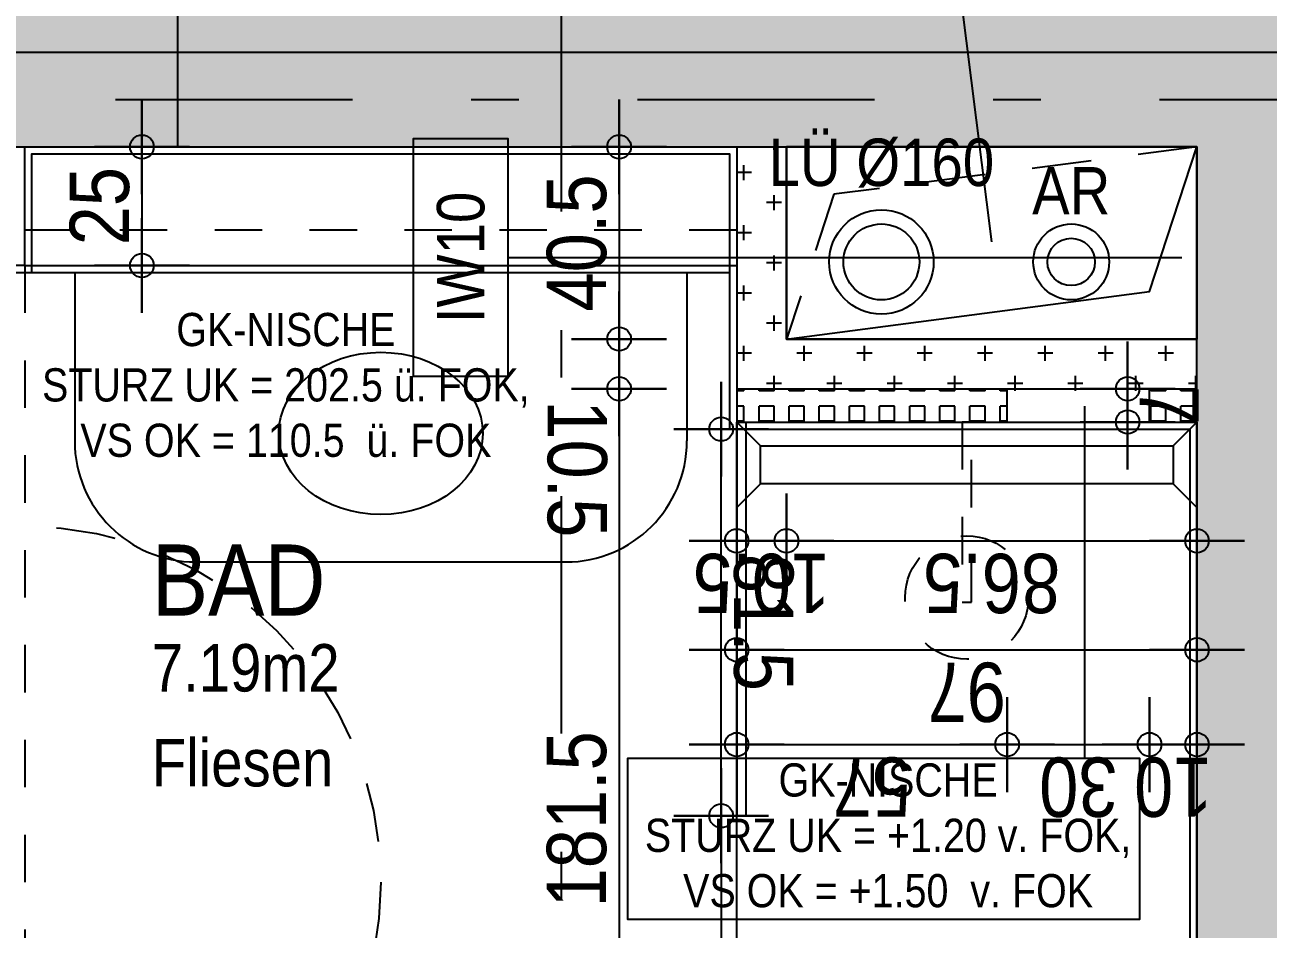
# Model space of a CAD drawing. Header units: millimetres. Extents: x 2447 to 2512, y 1346 to 1458.
# Drawn here: x 2499.826 to 2502.446, y 1400.75 to 1402.657 of the extents above; entities that cross this region are included whole.
import ezdxf
from ezdxf.enums import TextEntityAlignment as Align

# ---------------------------------------------------------------- set-up
doc = ezdxf.new("R2010")
doc.units = ezdxf.units.MM
doc.linetypes.add('HIDDEN2', pattern=[0.1875, 0.125, -0.0625])
doc.linetypes.add('STRICHPUNKT', pattern=[1, 0.5, -0.25, 0, -0.25])
doc.layers.add('00_HLP-G00-L03-M0', color=6, linetype='Continuous', plot=False)
for name, color, linetype in [('01-SYM-G00-L03-Aufbauten', 8, 'Continuous'), ('01-TXT---------M0', 1, 'Continuous'), ('01-TXT---------PP', 1, 'Continuous'), ('01-TXT-G00-L03-M0', 1, 'Continuous'), ('02-ANS-G00-L03-M0', 8, 'Continuous'), ('02-AXO-G00-L03-M0', 8, 'STRICHPUNKT'), ('02-DIM-G00-L03-ACHSEN', 8, 'Continuous'), ('02-DIM-G00-L03-M0', 8, 'Continuous'), ('02-DIM-G00-L03-ROHBAU', 8, 'Continuous'), ('02-FIL-G00-L03-LILA', 223, 'Continuous'), ('02-FIL-G00-L03-ORANGE', 40, 'Continuous'), ('02-FIL-G00-L03-STB', 8, 'Continuous'), ('02-FLI-G00-L03-M0', 141, 'Continuous'), ('02-HID-G00-L03-M0', 8, 'HIDDEN2'), ('02-TWA-G00-L03-M0', 4, 'Continuous'), ('02-ZWA-G00-L03-M0', 2, 'Continuous'), ('03-ANS-G00-L03-M0', 8, 'Continuous'), ('03-SYM-G00-L03-M0', 8, 'Continuous'), ('03-TXT-G00-L03-M0', 8, 'Continuous'), ('07-BAR-G00-L03-M0', 8, 'HIDDEN2'), ('07-SAN-G00-L03-M0', 8, 'Continuous'), ('07-SYM-G00-L03-M0', 8, 'STRICHPUNKT')]:
    doc.layers.add(name, color=color, linetype=linetype)
doc.styles.add('ARIAL', font='arial.ttf', dxfattribs={"width": 0.85})
doc.dimstyles.new('pp chromy&schneider', dxfattribs={"dimscale": 0.005, "dimtxt": 25, "dimasz": 10, "dimexe": 0, "dimexo": 0, "dimgap": 5, "dimtad": 1, "dimdec": 1, "dimlfac": 100, "dimrnd": 0.1, "dimzin": 9, "dimdsep": 46, "dimtxsty": 'ARIAL', "dimblk": 'c&s kote', "dimcen": 0, "dimse1": 1, "dimse2": 1, "dimclrd": 8, "dimclrt": 8, "dimadec": 0, "dimazin": 0, "dimtfac": 0.75, "dimtdec": 1, "dimtix": 1, "dimtmove": 2, "dimatfit": 0, "dimldrblk": 'NONE', "dimfxl": 1, "dimtolj": 1, "dimlwd": -1, "dimarcsym": 0})

# ---------------------------------------------------------------- blocks, each defined once
blk = doc.blocks.new('BodenWandaufbau')
blk.add_line((0.5972, -0.3907), (0.5972, -1.8107))
blk.add_lwpolyline([(0.5972, -0.3907), (0.8472, -0.3907), (0.8472, -0.1907), (0.3472, -0.1907), (0.3472, -0.3907)], close=True)
at = {"layer": '01-TXT---------M0', "color": 0, "style": 'ARIAL', "width": 0.85}
blk.add_attdef('NR', text='', height=0.1, rotation=0, dxfattribs=at).set_placement((0.5972, -0.2907), align=Align.MIDDLE)
blk = doc.blocks.new('c&s kote')
at = {"color": 8}
for p, q in [((0, -2), (0, 2)), ((0, 2), (0, -2)), ((-2, 0), (2, 0)), ((2, 0), (-2, 0))]:
    blk.add_line(p, q, dxfattribs=at)
blk.add_circle((0, 0), 0.5, dxfattribs=at)
blk = doc.blocks.new('*D2163')
at = {"layer": '02-DIM-G00-L03-ROHBAU', "color": 8, "transparency": 16777216}
blk.add_line((2495.0057, 1404.3395), (2502.2457, 1404.3395), dxfattribs=at)
at = {"layer": 'Defpoints', "color": 0, "transparency": 16777216}
for p in [(2502.2957, 1404.3395), (2494.9557, 1402.5995), (2502.2957, 1402.3995)]:
    blk.add_point(p, dxfattribs=at)
at = {"layer": '02-DIM-G00-L03-ROHBAU', "color": 8, "transparency": 16777216, "xscale": 0.05, "yscale": 0.05, "zscale": 0.05, "rotation": 180}
blk.add_blockref('c&s kote', (2494.9557, 1404.3395), dxfattribs=at)
at = {"layer": '02-DIM-G00-L03-ROHBAU', "color": 8, "transparency": 16777216, "xscale": 0.05, "yscale": 0.05, "zscale": 0.05}
blk.add_blockref('c&s kote', (2502.2957, 1404.3395), dxfattribs=at)
at = {"layer": '02-DIM-G00-L03-ROHBAU', "color": 8, "transparency": 16777216, "insert": (2498.6257, 1404.2506), "char_height": 0.125, "attachment_point": 5, "rotation": 180, "style": 'ARIAL'}
blk.add_mtext('\\A1;734', dxfattribs=at)
blk = doc.blocks.new('_None')
blk = doc.blocks.new('*D2164')
at = {"layer": '02-DIM-G00-L03-ROHBAU', "color": 8, "transparency": 16777216}
for p, q in [((2502.2457, 1404.3395), (2502.1957, 1404.3395)), ((2502.2957, 1404.3395), (2502.4957, 1404.3395)), ((2502.5457, 1404.3395), (2502.5957, 1404.3395))]:
    blk.add_line(p, q, dxfattribs=at)
at = {"layer": 'Defpoints', "color": 0, "transparency": 16777216}
for p in [(2502.4957, 1404.3395), (2502.2957, 1402.3995), (2502.4957, 1402.3995)]:
    blk.add_point(p, dxfattribs=at)
at = {"layer": '02-DIM-G00-L03-ROHBAU', "color": 8, "transparency": 16777216, "xscale": 0.05, "yscale": 0.05, "zscale": 0.05}
blk.add_blockref('c&s kote', (2502.2957, 1404.3395), dxfattribs=at)
at = {"layer": '02-DIM-G00-L03-ROHBAU', "color": 8, "transparency": 16777216, "xscale": 0.05, "yscale": 0.05, "zscale": 0.05, "rotation": 180}
blk.add_blockref('c&s kote', (2502.4957, 1404.3395), dxfattribs=at)
at = {"layer": '02-DIM-G00-L03-ROHBAU', "color": 8, "transparency": 16777216, "insert": (2502.3957, 1404.2507), "char_height": 0.125, "attachment_point": 5, "rotation": 180, "style": 'ARIAL'}
blk.add_mtext('\\A1;20', dxfattribs=at)
blk = doc.blocks.new('*D2165')
at = {"layer": '02-DIM-G00-L03-ROHBAU', "color": 8, "transparency": 16777216}
blk.add_line((2502.5457, 1404.3395), (2506.8057, 1404.3395), dxfattribs=at)
at = {"layer": 'Defpoints', "color": 0, "transparency": 16777216}
for p in [(2506.8557, 1404.3395), (2502.4957, 1402.3995), (2506.8557, 1402.3995)]:
    blk.add_point(p, dxfattribs=at)
at = {"layer": '02-DIM-G00-L03-ROHBAU', "color": 8, "transparency": 16777216, "xscale": 0.05, "yscale": 0.05, "zscale": 0.05, "rotation": 180}
blk.add_blockref('c&s kote', (2502.4957, 1404.3395), dxfattribs=at)
at = {"layer": '02-DIM-G00-L03-ROHBAU', "color": 8, "transparency": 16777216, "xscale": 0.05, "yscale": 0.05, "zscale": 0.05}
blk.add_blockref('c&s kote', (2506.8557, 1404.3395), dxfattribs=at)
at = {"layer": '02-DIM-G00-L03-ROHBAU', "color": 8, "transparency": 16777216, "insert": (2504.6757, 1404.2506), "char_height": 0.125, "attachment_point": 5, "rotation": 180, "style": 'ARIAL'}
blk.add_mtext('\\A1;436', dxfattribs=at)
blk = doc.blocks.new('*D2764')
at = {"layer": '02-DIM-G00-L03-ACHSEN', "color": 8, "transparency": 16777216}
blk.add_arc((2508.2057, 1402.4995), 0.3783, 7.5792, 82.4208, dxfattribs=at)
at = {"layer": 'Defpoints', "color": 0, "transparency": 16777216}
for p in [(2508.2057, 1404.9632), (2508.5332, 1402.6886), (2476.9164, 1402.4995), (2510.6057, 1402.4995), (2508.2057, 1370.0357)]:
    blk.add_point(p, dxfattribs=at)
at = {"layer": '02-DIM-G00-L03-ACHSEN', "color": 8, "transparency": 16777216, "xscale": 0.05, "yscale": 0.05, "zscale": 0.05}
for p, rotation in [((2508.2057, 1402.8777), 176.21037990322), ((2508.5839, 1402.4995), 273.7896200981125)]:
    blk.add_blockref('c&s kote', p, dxfattribs=dict(at, rotation=rotation))
at = {"layer": '02-DIM-G00-L03-ACHSEN', "color": 8, "transparency": 16777216, "insert": (2508.5359, 1402.8298), "char_height": 0.125, "attachment_point": 5, "rotation": 315, "style": 'ARIAL'}
blk.add_mtext('\\A1;90.00°', dxfattribs=at)
blk = doc.blocks.new('*D2777')
at = {"layer": '02-DIM-G00-L03-ACHSEN', "color": 8, "transparency": 16777216}
blk.add_arc((2480.0357, 1373.1061), 0.9465, 182.3395, 266.973, dxfattribs=at)
at = {"layer": 'Defpoints', "color": 0, "transparency": 16777216}
for p in [(2480.0357, 1404.9632), (2476.993, 1373.1427), (2510.6057, 1372.7393), (2479.2122, 1372.6395), (2480.0357, 1370.0357)]:
    blk.add_point(p, dxfattribs=at)
at = {"layer": '02-DIM-G00-L03-ACHSEN', "color": 8, "transparency": 16777216, "xscale": 0.05, "yscale": 0.05, "zscale": 0.05}
for p, rotation in [((2479.0892, 1373.1175), 90.8259823196396), ((2480.0357, 1372.1596), 358.4865013263508)]:
    blk.add_blockref('c&s kote', p, dxfattribs=dict(at, rotation=rotation))
at = {"layer": '02-DIM-G00-L03-ACHSEN', "color": 8, "transparency": 16777216, "insert": (2479.4256, 1372.5033), "char_height": 0.125, "attachment_point": 5, "rotation": 314.6562, "style": 'ARIAL'}
blk.add_mtext('\\A1;90.69°', dxfattribs=at)
blk = doc.blocks.new('*D2778')
at = {"layer": '02-DIM-G00-L03-ACHSEN', "color": 8, "transparency": 16777216}
blk.add_arc((2508.2057, 1372.7681), 0.9163, 273.127, 356.1855, dxfattribs=at)
at = {"layer": 'Defpoints', "color": 0, "transparency": 16777216}
for p in [(2508.2057, 1404.9632), (2476.993, 1373.1427), (2510.6057, 1372.7393), (2508.6606, 1371.9728), (2508.2057, 1370.0357)]:
    blk.add_point(p, dxfattribs=at)
at = {"layer": '02-DIM-G00-L03-ACHSEN', "color": 8, "transparency": 16777216, "xscale": 0.05, "yscale": 0.05, "zscale": 0.05}
for p, rotation in [((2509.1219, 1372.7571), 87.7490027240942), ((2508.2057, 1371.8518), 181.5634809221829)]:
    blk.add_blockref('c&s kote', p, dxfattribs=dict(at, rotation=rotation))
at = {"layer": '02-DIM-G00-L03-ACHSEN', "color": 8, "transparency": 16777216, "insert": (2508.9121, 1372.0531), "char_height": 0.125, "attachment_point": 5, "rotation": 224.6562, "style": 'ARIAL'}
blk.add_mtext('\\A1;89.31°', dxfattribs=at)
blk = doc.blocks.new('01-SQM')
at = {"layer": '01-TXT---------M0', "color": 1, "style": 'ARIAL', "width": 0.85}
blk.add_attdef('ROOM', (0, 0), '', height=0.15, dxfattribs=at)
blk.add_attdef('AREA', text='', height=0.1, dxfattribs=at).set_placement((0, -0.06), align=Align.TOP_LEFT)
at = {"layer": '01-TXT---------PP', "color": 1, "style": 'ARIAL', "width": 0.85}
blk.add_attdef('NR', text='', height=0.15, dxfattribs=at).set_placement((-0.1173, 0), align=Align.RIGHT)
blk.add_attdef('FLOOR', text='', height=0.1, dxfattribs=at).set_placement((0, -0.26), align=Align.TOP_LEFT)
blk = doc.blocks.new('03-rar')
blk.add_circle((0, 0), 0.05)
at = {"layer": '01-TXT---------M0', "color": 8, "style": 'ARIAL', "width": 0.85}
blk.add_attdef('RR', text='', height=0.1, dxfattribs=at).set_placement((0, 0.1), align=Align.CENTER)
blk = doc.blocks.new('*D1439')
at = {"layer": '02-DIM-G00-L03-ROHBAU', "color": 8, "transparency": 16777216}
blk.add_line((2501.0779, 1402.3495), (2501.0779, 1402.0445), dxfattribs=at)
at = {"layer": 'Defpoints', "color": 0, "transparency": 16777216}
for p in [(2501.3257, 1402.3995), (2501.0779, 1401.9945), (2501.4307, 1401.9945)]:
    blk.add_point(p, dxfattribs=at)
at = {"layer": '02-DIM-G00-L03-ROHBAU', "color": 8, "transparency": 16777216, "xscale": 0.05, "yscale": 0.05, "zscale": 0.05}
for p, rotation in [((2501.0779, 1402.3995), 90), ((2501.0779, 1401.9945), 270)]:
    blk.add_blockref('c&s kote', p, dxfattribs=dict(at, rotation=rotation))
at = {"layer": '02-DIM-G00-L03-ROHBAU', "color": 8, "transparency": 16777216, "insert": (2500.989, 1402.197), "char_height": 0.125, "attachment_point": 5, "rotation": 90, "style": 'ARIAL'}
blk.add_mtext('\\A1;40.5', dxfattribs=at)
blk = doc.blocks.new('*D1440')
at = {"layer": '02-DIM-G00-L03-M0', "color": 8, "transparency": 16777216}
blk.add_line((2500.0724, 1402.3495), (2500.0724, 1402.1995), dxfattribs=at)
at = {"layer": 'Defpoints', "color": 0, "transparency": 16777216}
for p in [(2499.8257, 1402.3995), (2499.8257, 1402.1495), (2500.0724, 1402.1495)]:
    blk.add_point(p, dxfattribs=at)
at = {"layer": '02-DIM-G00-L03-M0', "color": 8, "transparency": 16777216, "xscale": 0.05, "yscale": 0.05, "zscale": 0.05}
for p, rotation in [((2500.0724, 1402.3995), 90), ((2500.0724, 1402.1495), 270)]:
    blk.add_blockref('c&s kote', p, dxfattribs=dict(at, rotation=rotation))
at = {"layer": '02-DIM-G00-L03-M0', "color": 8, "transparency": 16777216, "insert": (2499.9836, 1402.2745), "char_height": 0.125, "attachment_point": 5, "rotation": 90, "style": 'ARIAL'}
blk.add_mtext('\\A1;25', dxfattribs=at)
blk = doc.blocks.new('*D1443')
at = {"layer": '02-DIM-G00-L03-M0', "color": 8, "transparency": 16777216}
blk.add_line((2501.0779, 1401.8395), (2501.0779, 1400.1245), dxfattribs=at)
at = {"layer": 'Defpoints', "color": 0, "transparency": 16777216}
for p in [(2502.2957, 1401.8895), (2501.0779, 1400.0745), (2502.2957, 1400.0745)]:
    blk.add_point(p, dxfattribs=at)
at = {"layer": '02-DIM-G00-L03-M0', "color": 8, "transparency": 16777216, "xscale": 0.05, "yscale": 0.05, "zscale": 0.05}
for p, rotation in [((2501.0779, 1401.8895), 90), ((2501.0779, 1400.0745), 270)]:
    blk.add_blockref('c&s kote', p, dxfattribs=dict(at, rotation=rotation))
at = {"layer": '02-DIM-G00-L03-M0', "color": 8, "transparency": 16777216, "insert": (2500.989, 1400.982), "char_height": 0.125, "attachment_point": 5, "rotation": 90, "style": 'ARIAL'}
blk.add_mtext('\\A1;181.5', dxfattribs=at)
blk = doc.blocks.new('*D1471')
at = {"layer": '02-DIM-G00-L03-ROHBAU', "color": 8, "transparency": 16777216}
blk.add_line((2501.4807, 1401.5689), (2502.2457, 1401.5689), dxfattribs=at)
at = {"layer": 'Defpoints', "color": 0, "transparency": 16777216}
for p in [(2501.4307, 1401.9945), (2502.2957, 1401.9945), (2502.2957, 1401.5689)]:
    blk.add_point(p, dxfattribs=at)
at = {"layer": '02-DIM-G00-L03-ROHBAU', "color": 8, "transparency": 16777216, "xscale": 0.05, "yscale": 0.05, "zscale": 0.05, "rotation": 180}
blk.add_blockref('c&s kote', (2501.4307, 1401.5689), dxfattribs=at)
at = {"layer": '02-DIM-G00-L03-ROHBAU', "color": 8, "transparency": 16777216, "xscale": 0.05, "yscale": 0.05, "zscale": 0.05}
blk.add_blockref('c&s kote', (2502.2957, 1401.5689), dxfattribs=at)
at = {"layer": '02-DIM-G00-L03-ROHBAU', "color": 8, "transparency": 16777216, "insert": (2501.8632, 1401.4801), "char_height": 0.125, "attachment_point": 5, "rotation": 180, "style": 'ARIAL'}
blk.add_mtext('\\A1;86.5', dxfattribs=at)
blk = doc.blocks.new('*D1474')
at = {"layer": '02-DIM-G00-L03-M0', "color": 8, "transparency": 16777216}
blk.add_line((2498.7257, 1400.4347), (2502.2457, 1400.4347), dxfattribs=at)
at = {"layer": 'Defpoints', "color": 0, "transparency": 16777216}
for p in [(2498.6757, 1402.1495), (2502.2957, 1400.4347), (2502.2957, 1400.0745)]:
    blk.add_point(p, dxfattribs=at)
at = {"layer": '02-DIM-G00-L03-M0', "color": 8, "transparency": 16777216, "xscale": 0.05, "yscale": 0.05, "zscale": 0.05, "rotation": 180}
blk.add_blockref('c&s kote', (2498.6757, 1400.4347), dxfattribs=at)
at = {"layer": '02-DIM-G00-L03-M0', "color": 8, "transparency": 16777216, "xscale": 0.05, "yscale": 0.05, "zscale": 0.05}
blk.add_blockref('c&s kote', (2502.2957, 1400.4347), dxfattribs=at)
at = {"layer": '02-DIM-G00-L03-M0', "color": 8, "transparency": 16777216, "insert": (2500.4857, 1400.3459), "char_height": 0.125, "attachment_point": 5, "rotation": 180, "style": 'ARIAL'}
blk.add_mtext('\\A1;362', dxfattribs=at)
blk = doc.blocks.new('*D1476')
at = {"layer": '02-DIM-G00-L03-M0', "color": 8, "transparency": 16777216}
blk.add_line((2502.5457, 1400.4347), (2504.4057, 1400.4347), dxfattribs=at)
at = {"layer": 'Defpoints', "color": 0, "transparency": 16777216}
for p in [(2504.4557, 1402.3995), (2504.4557, 1400.4347), (2502.4957, 1400.0245)]:
    blk.add_point(p, dxfattribs=at)
at = {"layer": '02-DIM-G00-L03-M0', "color": 8, "transparency": 16777216, "xscale": 0.05, "yscale": 0.05, "zscale": 0.05, "rotation": 180}
blk.add_blockref('c&s kote', (2502.4957, 1400.4347), dxfattribs=at)
at = {"layer": '02-DIM-G00-L03-M0', "color": 8, "transparency": 16777216, "xscale": 0.05, "yscale": 0.05, "zscale": 0.05}
blk.add_blockref('c&s kote', (2504.4557, 1400.4347), dxfattribs=at)
at = {"layer": '02-DIM-G00-L03-M0', "color": 8, "transparency": 16777216, "insert": (2503.4757, 1400.3459), "char_height": 0.125, "attachment_point": 5, "rotation": 180, "style": 'ARIAL'}
blk.add_mtext('\\A1;196', dxfattribs=at)
blk = doc.blocks.new('*D1480')
at = {"layer": '02-DIM-G00-L03-M0', "color": 8, "transparency": 16777216}
blk.add_line((2498.7257, 1400.6315), (2499.7757, 1400.6315), dxfattribs=at)
at = {"layer": 'Defpoints', "color": 0, "transparency": 16777216}
for p in [(2498.6757, 1402.1495), (2499.8257, 1402.1495), (2499.8257, 1400.6315)]:
    blk.add_point(p, dxfattribs=at)
at = {"layer": '02-DIM-G00-L03-M0', "color": 8, "transparency": 16777216, "xscale": 0.05, "yscale": 0.05, "zscale": 0.05, "rotation": 180}
blk.add_blockref('c&s kote', (2498.6757, 1400.6315), dxfattribs=at)
at = {"layer": '02-DIM-G00-L03-M0', "color": 8, "transparency": 16777216, "xscale": 0.05, "yscale": 0.05, "zscale": 0.05}
blk.add_blockref('c&s kote', (2499.8257, 1400.6315), dxfattribs=at)
at = {"layer": '02-DIM-G00-L03-M0', "color": 8, "transparency": 16777216, "insert": (2499.2507, 1400.5426), "char_height": 0.125, "attachment_point": 5, "rotation": 180, "style": 'ARIAL'}
blk.add_mtext('\\A1;115', dxfattribs=at)
blk = doc.blocks.new('*D1481')
at = {"layer": '02-DIM-G00-L03-M0', "color": 8, "transparency": 16777216}
blk.add_line((2499.8757, 1400.6315), (2501.2757, 1400.6315), dxfattribs=at)
at = {"layer": 'Defpoints', "color": 0, "transparency": 16777216}
for p in [(2499.8257, 1402.1495), (2501.3257, 1401.8895), (2501.3257, 1400.6315)]:
    blk.add_point(p, dxfattribs=at)
at = {"layer": '02-DIM-G00-L03-M0', "color": 8, "transparency": 16777216, "xscale": 0.05, "yscale": 0.05, "zscale": 0.05, "rotation": 180}
blk.add_blockref('c&s kote', (2499.8257, 1400.6315), dxfattribs=at)
at = {"layer": '02-DIM-G00-L03-M0', "color": 8, "transparency": 16777216, "xscale": 0.05, "yscale": 0.05, "zscale": 0.05}
blk.add_blockref('c&s kote', (2501.3257, 1400.6315), dxfattribs=at)
at = {"layer": '02-DIM-G00-L03-M0', "color": 8, "transparency": 16777216, "insert": (2500.5757, 1400.5426), "char_height": 0.125, "attachment_point": 5, "rotation": 180, "style": 'ARIAL'}
blk.add_mtext('\\A1;150', dxfattribs=at)
blk = doc.blocks.new('*D1482')
at = {"layer": '02-DIM-G00-L03-M0', "color": 8, "transparency": 16777216}
blk.add_line((2501.3757, 1400.6315), (2502.2457, 1400.6315), dxfattribs=at)
at = {"layer": 'Defpoints', "color": 0, "transparency": 16777216}
for p in [(2501.3257, 1401.8895), (2502.2957, 1401.8895), (2502.2957, 1400.6315)]:
    blk.add_point(p, dxfattribs=at)
at = {"layer": '02-DIM-G00-L03-M0', "color": 8, "transparency": 16777216, "xscale": 0.05, "yscale": 0.05, "zscale": 0.05, "rotation": 180}
blk.add_blockref('c&s kote', (2501.3257, 1400.6315), dxfattribs=at)
at = {"layer": '02-DIM-G00-L03-M0', "color": 8, "transparency": 16777216, "xscale": 0.05, "yscale": 0.05, "zscale": 0.05}
blk.add_blockref('c&s kote', (2502.2957, 1400.6315), dxfattribs=at)
at = {"layer": '02-DIM-G00-L03-M0', "color": 8, "transparency": 16777216, "insert": (2501.8107, 1400.5426), "char_height": 0.125, "attachment_point": 5, "rotation": 180, "style": 'ARIAL'}
blk.add_mtext('\\A1;97', dxfattribs=at)
blk = doc.blocks.new('*D1483')
at = {"layer": '02-DIM-G00-L03-M0', "color": 8, "transparency": 16777216}
for p, q in [((2501.2757, 1401.5689), (2501.2257, 1401.5689)), ((2501.3257, 1401.5689), (2501.4307, 1401.5689)), ((2501.4807, 1401.5689), (2501.5307, 1401.5689))]:
    blk.add_line(p, q, dxfattribs=at)
at = {"layer": 'Defpoints', "color": 0, "transparency": 16777216}
for p in [(2501.4307, 1401.9945), (2501.3257, 1401.8895), (2501.4307, 1401.5689)]:
    blk.add_point(p, dxfattribs=at)
at = {"layer": '02-DIM-G00-L03-M0', "color": 8, "transparency": 16777216, "xscale": 0.05, "yscale": 0.05, "zscale": 0.05}
blk.add_blockref('c&s kote', (2501.3257, 1401.5689), dxfattribs=at)
at = {"layer": '02-DIM-G00-L03-M0', "color": 8, "transparency": 16777216, "xscale": 0.05, "yscale": 0.05, "zscale": 0.05, "rotation": 180}
blk.add_blockref('c&s kote', (2501.4307, 1401.5689), dxfattribs=at)
at = {"layer": '02-DIM-G00-L03-M0', "color": 8, "transparency": 16777216, "insert": (2501.3782, 1401.4801), "char_height": 0.125, "attachment_point": 5, "rotation": 180, "style": 'ARIAL'}
blk.add_mtext('\\A1;10.5', dxfattribs=at)
blk = doc.blocks.new('*D1513')
at = {"layer": '02-DIM-G00-L03-M0', "color": 8, "transparency": 16777216}
for p, q in [((2501.0779, 1402.0445), (2501.0779, 1402.0945)), ((2501.0779, 1401.9945), (2501.0779, 1401.8895)), ((2501.0779, 1401.8395), (2501.0779, 1401.7895))]:
    blk.add_line(p, q, dxfattribs=at)
at = {"layer": 'Defpoints', "color": 0, "transparency": 16777216}
for p in [(2500.444, 1401.9945), (2500.444, 1401.8895), (2501.0779, 1401.8895)]:
    blk.add_point(p, dxfattribs=at)
at = {"layer": '02-DIM-G00-L03-M0', "color": 8, "transparency": 16777216, "xscale": 0.05, "yscale": 0.05, "zscale": 0.05}
for p, rotation in [((2501.0779, 1401.9945), 270), ((2501.0779, 1401.8895), 90)]:
    blk.add_blockref('c&s kote', p, dxfattribs=dict(at, rotation=rotation))
at = {"layer": '02-DIM-G00-L03-M0', "color": 8, "transparency": 16777216, "insert": (2500.989, 1401.7207), "char_height": 0.125, "attachment_point": 5, "rotation": 270, "style": 'ARIAL'}
blk.add_mtext('\\A1;10.5', dxfattribs=at)
blk = doc.blocks.new('*D1518')
at = {"layer": '02-DIM-G00-L03-M0', "color": 8, "transparency": 16777216}
blk.add_line((2501.293, 1400.9395), (2501.293, 1400.1395), dxfattribs=at)
at = {"layer": 'Defpoints', "color": 0, "transparency": 16777216}
for p in [(2501.3257, 1400.9895), (2501.293, 1400.0895), (2501.3257, 1400.0895)]:
    blk.add_point(p, dxfattribs=at)
at = {"layer": '02-DIM-G00-L03-M0', "color": 8, "transparency": 16777216, "xscale": 0.05, "yscale": 0.05, "zscale": 0.05}
for p, rotation in [((2501.293, 1400.9895), 90), ((2501.293, 1400.0895), 270)]:
    blk.add_blockref('c&s kote', p, dxfattribs=dict(at, rotation=rotation))
at = {"layer": '02-DIM-G00-L03-M0', "color": 8, "transparency": 16777216, "insert": (2501.3819, 1400.5395), "char_height": 0.125, "attachment_point": 5, "rotation": 270, "style": 'ARIAL'}
blk.add_mtext('\\A1;90', dxfattribs=at)
blk = doc.blocks.new('*D1519')
at = {"layer": '02-DIM-G00-L03-M0', "color": 8, "transparency": 16777216}
blk.add_line((2501.293, 1401.0395), (2501.293, 1401.7545), dxfattribs=at)
at = {"layer": 'Defpoints', "color": 0, "transparency": 16777216}
for p in [(2501.293, 1401.8045), (2501.3107, 1401.8045), (2501.3257, 1400.9895)]:
    blk.add_point(p, dxfattribs=at)
at = {"layer": '02-DIM-G00-L03-M0', "color": 8, "transparency": 16777216, "xscale": 0.05, "yscale": 0.05, "zscale": 0.05}
for p, rotation in [((2501.293, 1401.8045), 90), ((2501.293, 1400.9895), 270)]:
    blk.add_blockref('c&s kote', p, dxfattribs=dict(at, rotation=rotation))
at = {"layer": '02-DIM-G00-L03-M0', "color": 8, "transparency": 16777216, "insert": (2501.3819, 1401.397), "char_height": 0.125, "attachment_point": 5, "rotation": 270, "style": 'ARIAL'}
blk.add_mtext('\\A1;81.5', dxfattribs=at)
blk = doc.blocks.new('*D1520')
at = {"layer": '02-DIM-G00-L03-M0', "color": 8, "transparency": 16777216}
blk.add_line((2501.3757, 1401.3395), (2502.2457, 1401.3395), dxfattribs=at)
at = {"layer": 'Defpoints', "color": 0, "transparency": 16777216}
for p in [(2501.3257, 1401.8195), (2502.2957, 1401.8195), (2502.2957, 1401.3395)]:
    blk.add_point(p, dxfattribs=at)
at = {"layer": '02-DIM-G00-L03-M0', "color": 8, "transparency": 16777216, "xscale": 0.05, "yscale": 0.05, "zscale": 0.05, "rotation": 180}
blk.add_blockref('c&s kote', (2501.3257, 1401.3395), dxfattribs=at)
at = {"layer": '02-DIM-G00-L03-M0', "color": 8, "transparency": 16777216, "xscale": 0.05, "yscale": 0.05, "zscale": 0.05}
blk.add_blockref('c&s kote', (2502.2957, 1401.3395), dxfattribs=at)
at = {"layer": '02-DIM-G00-L03-M0', "color": 8, "transparency": 16777216, "insert": (2501.8107, 1401.2507), "char_height": 0.125, "attachment_point": 5, "rotation": 180, "style": 'ARIAL'}
blk.add_mtext('\\A1;97', dxfattribs=at)
blk = doc.blocks.new('*D1536')
at = {"layer": '02-DIM-G00-L03-M0', "color": 8, "transparency": 16777216}
blk.add_line((2501.3757, 1401.1395), (2501.8457, 1401.1395), dxfattribs=at)
at = {"layer": 'Defpoints', "color": 0, "transparency": 16777216}
for p in [(2501.3257, 1401.8195), (2501.8957, 1401.8195), (2501.8957, 1401.1395)]:
    blk.add_point(p, dxfattribs=at)
at = {"layer": '02-DIM-G00-L03-M0', "color": 8, "transparency": 16777216, "xscale": 0.05, "yscale": 0.05, "zscale": 0.05, "rotation": 180}
blk.add_blockref('c&s kote', (2501.3257, 1401.1395), dxfattribs=at)
at = {"layer": '02-DIM-G00-L03-M0', "color": 8, "transparency": 16777216, "xscale": 0.05, "yscale": 0.05, "zscale": 0.05}
blk.add_blockref('c&s kote', (2501.8957, 1401.1395), dxfattribs=at)
at = {"layer": '02-DIM-G00-L03-M0', "color": 8, "transparency": 16777216, "insert": (2501.6107, 1401.0509), "char_height": 0.125, "attachment_point": 5, "rotation": 180, "style": 'ARIAL'}
blk.add_mtext('\\A1;57', dxfattribs=at)
blk = doc.blocks.new('*D1537')
at = {"layer": '02-DIM-G00-L03-M0', "color": 8, "transparency": 16777216}
blk.add_line((2501.9457, 1401.1395), (2502.1457, 1401.1395), dxfattribs=at)
at = {"layer": 'Defpoints', "color": 0, "transparency": 16777216}
for p in [(2501.8957, 1401.8195), (2502.1957, 1401.8195), (2502.1957, 1401.1395)]:
    blk.add_point(p, dxfattribs=at)
at = {"layer": '02-DIM-G00-L03-M0', "color": 8, "transparency": 16777216, "xscale": 0.05, "yscale": 0.05, "zscale": 0.05, "rotation": 180}
blk.add_blockref('c&s kote', (2501.8957, 1401.1395), dxfattribs=at)
at = {"layer": '02-DIM-G00-L03-M0', "color": 8, "transparency": 16777216, "xscale": 0.05, "yscale": 0.05, "zscale": 0.05}
blk.add_blockref('c&s kote', (2502.1957, 1401.1395), dxfattribs=at)
at = {"layer": '02-DIM-G00-L03-M0', "color": 8, "transparency": 16777216, "insert": (2502.0457, 1401.0506), "char_height": 0.125, "attachment_point": 5, "rotation": 180, "style": 'ARIAL'}
blk.add_mtext('\\A1;30', dxfattribs=at)
blk = doc.blocks.new('*D1538')
at = {"layer": '02-DIM-G00-L03-M0', "color": 8, "transparency": 16777216}
for p, q in [((2502.1457, 1401.1395), (2502.0957, 1401.1395)), ((2502.1957, 1401.1395), (2502.2957, 1401.1395)), ((2502.3457, 1401.1395), (2502.3957, 1401.1395))]:
    blk.add_line(p, q, dxfattribs=at)
at = {"layer": 'Defpoints', "color": 0, "transparency": 16777216}
for p in [(2502.1957, 1401.8195), (2502.2957, 1401.8195), (2502.2957, 1401.1395)]:
    blk.add_point(p, dxfattribs=at)
at = {"layer": '02-DIM-G00-L03-M0', "color": 8, "transparency": 16777216, "xscale": 0.05, "yscale": 0.05, "zscale": 0.05}
blk.add_blockref('c&s kote', (2502.1957, 1401.1395), dxfattribs=at)
at = {"layer": '02-DIM-G00-L03-M0', "color": 8, "transparency": 16777216, "xscale": 0.05, "yscale": 0.05, "zscale": 0.05, "rotation": 180}
blk.add_blockref('c&s kote', (2502.2957, 1401.1395), dxfattribs=at)
at = {"layer": '02-DIM-G00-L03-M0', "color": 8, "transparency": 16777216, "insert": (2502.2457, 1401.0507), "char_height": 0.125, "attachment_point": 5, "rotation": 180, "style": 'ARIAL'}
blk.add_mtext('\\A1;10', dxfattribs=at)
blk = doc.blocks.new('*D1539')
at = {"layer": '02-DIM-G00-L03-ROHBAU', "color": 8, "transparency": 16777216}
for p, q in [((2502.1496, 1401.9395), (2502.1496, 1401.9895)), ((2502.1496, 1401.8895), (2502.1496, 1401.8195)), ((2502.1496, 1401.7695), (2502.1496, 1401.7195))]:
    blk.add_line(p, q, dxfattribs=at)
at = {"layer": 'Defpoints', "color": 0, "transparency": 16777216}
for p in [(2502.1957, 1401.8895), (2502.1496, 1401.8195), (2502.1957, 1401.8195)]:
    blk.add_point(p, dxfattribs=at)
at = {"layer": '02-DIM-G00-L03-ROHBAU', "color": 8, "transparency": 16777216, "xscale": 0.05, "yscale": 0.05, "zscale": 0.05}
for p, rotation in [((2502.1496, 1401.8895), 270), ((2502.1496, 1401.8195), 90)]:
    blk.add_blockref('c&s kote', p, dxfattribs=dict(at, rotation=rotation))
at = {"layer": '02-DIM-G00-L03-ROHBAU', "color": 8, "transparency": 16777216, "insert": (2502.2371, 1401.8545), "char_height": 0.125, "attachment_point": 5, "rotation": 270, "style": 'ARIAL'}
blk.add_mtext('\\A1;7', dxfattribs=at)
blk = doc.blocks.new('07-WT_Sonderwunsch_18-19')
for points in [[(-0.645, -0.015), (0.645, -0.015)], [(-0.645, -0.015), (-0.645, -0.37)], [(0.645, -0.015), (0.645, -0.37)], [(-0.39, -0.625), (0.39, -0.625)]]:
    blk.add_lwpolyline(points)
for centre, start, end in [((-0.39, -0.37), 180, 270), ((0.39, -0.37), 270, 0)]:
    blk.add_arc(centre, 0.255, start, end)
blk.add_ellipse((0, -0.354), major_axis=(-0.215, 0), ratio=0.795349)

msp = doc.modelspace()

# ---------------------------------------------------------------- hatches: boundary and pattern name
at = {"layer": '02-FIL-G00-L03-LILA'}
h = msp.add_hatch(dxfattribs=at)
h.set_pattern_fill('HONEY', color=256, scale=0.01, angle=107.0465, style=0)
h.set_pattern_definition([(90, (2537.09304, 1387.63948), (-0.0274963, 0.047625), [0.03175, -0.0635]), (210, (2537.09304, 1387.63948), (-0.02749631, -0.047624994), [0.03175, -0.0635]), (150, (2537.09304, 1387.63948), (-0.05499261, 6e-09), [-0.0635, 0.03175])])
h.paths.add_polyline_path([(2494.7557, 1402.7695), (2494.9557, 1402.5995), (2507.0557, 1402.5995), (2507.0557, 1401.5295), (2507.0557, 1401.5295), (2507.0557, 1401.4595), (2507.2557, 1401.4595), (2507.2557, 1402.7695), (2507.0557, 1402.7695)])
at = {"layer": '02-FIL-G00-L03-ORANGE'}
h = msp.add_hatch(dxfattribs=at)
h.set_pattern_fill('CROSS', color=256, scale=0.01, angle=197.0465, style=0)
h.set_pattern_definition([(90, (2422.09304, 1342.63948), (-0.0635, 0.0635), [0.03175, -0.09525]), (180, (2422.108915, 1342.655356), (-0.0635, -0.0635), [0.03175, -0.09525])])
h.paths.add_polyline_path([(2502.2957, 1401.8845), (2502.2957, 1401.9895), (2501.4307, 1401.9895), (2501.4307, 1402.3995), (2501.3257, 1402.3995), (2501.3257, 1401.8845)])
h = msp.add_hatch(dxfattribs=at)
h.set_pattern_fill('SQUARE', color=256, scale=0.01, angle=197.0465, style=0)
h.set_pattern_definition([(90, (2422.09304, 1342.63948), (-0.03175, 0), [0.03175, -0.03175]), (180, (2422.09304, 1342.63948), (0, -0.03175), [0.03175, -0.03175])])
h.paths.add_polyline_path([(2501.8957, 1401.8895), (2501.3257, 1401.8895), (2501.3257, 1401.8195), (2501.8957, 1401.8195)])
h.paths.add_polyline_path([(2502.2957, 1401.8895), (2502.1957, 1401.8895), (2502.1957, 1401.8195), (2502.2957, 1401.8195)])
at = {"layer": '02-FIL-G00-L03-STB'}
h = msp.add_hatch(dxfattribs=at)
h.set_pattern_fill('ANSI33', color=256, scale=0.02, angle=107.0465, style=0)
h.set_pattern_definition([(44.70755, (2425.26, 1364.90502), (-0.08934302, 0.09025976), []), (44.70755, (2425.3498, 1364.90456), (-0.08934302, 0.09025976), [0.0635, -0.03175])])
h.paths.add_polyline_path([(2507.0557, 1401.5295), (2507.0557, 1402.5995), (2494.9557, 1402.5995), (2494.9557, 1401.5495), (2495.0357, 1401.5495), (2495.1557, 1401.5495), (2495.1557, 1402.3995), (2502.2957, 1402.3995), (2502.2957, 1400.0245), (2502.4957, 1400.0245), (2502.4957, 1402.3995), (2506.8557, 1402.3995), (2506.8557, 1401.5295)])

# ---------------------------------------------------------------- linework, layer by layer
at = {"layer": '00_HLP-G00-L03-M0'}
for centre, radius in [((2501.6307, 1402.157), 0.11), ((2502.0307, 1402.157), 0.08)]:
    msp.add_circle(centre, radius, dxfattribs=at)
at = {"layer": '02-ANS-G00-L03-M0'}
msp.add_lwpolyline([(2499.8257, 1402.1495), (2501.3257, 1402.1495)], dxfattribs=at)
at = {"layer": '02-AXO-G00-L03-M0'}
for points in [[(2500.9557, 1404.9632), (2500.9557, 1370.0357)], [(2476.9164, 1402.4995), (2510.6057, 1402.4995)]]:
    msp.add_lwpolyline(points, dxfattribs=at)
at = {"layer": '02-FLI-G00-L03-M0'}
for points in [[(2499.8407, 1402.1345), (2499.8407, 1402.3845), (2501.3107, 1402.3845), (2501.3107, 1402.1345)], [(2499.9357, 1400.0895), (2498.6907, 1400.0895), (2498.6907, 1402.1345), (2501.3107, 1402.1345), (2501.3107, 1401.8045), (2502.2807, 1401.8045), (2502.2807, 1400.0895), (2500.8657, 1400.0895)]]:
    msp.add_lwpolyline(points, dxfattribs=at)
at = {"layer": '02-HID-G00-L03-M0', "ltscale": 0.5}
for points in [[(2499.8257, 1402.2245), (2501.3257, 1402.2245)], [(2499.8257, 1402.1495), (2499.8257, 1400.0745)]]:
    msp.add_lwpolyline(points, dxfattribs=at)
at = {"layer": '02-TWA-G00-L03-M0'}
for points in [[(2494.9557, 1402.5995), (2507.0557, 1402.5995)], [(2495.1557, 1402.3995), (2502.2957, 1402.3995)], [(2502.4957, 1400.0245), (2502.2957, 1400.0245), (2502.2957, 1402.3995)]]:
    msp.add_lwpolyline(points, dxfattribs=at)
at = {"layer": '02-ZWA-G00-L03-M0'}
for p, q in [((2501.3257, 1402.3995), (2501.3257, 1401.8895)), ((2501.4307, 1401.9945), (2501.4307, 1402.3995)), ((2499.8257, 1402.1495), (2498.5757, 1402.1495)), ((2502.2957, 1401.9945), (2501.4307, 1401.9945)), ((2501.3257, 1401.8895), (2502.2957, 1401.8895))]:
    msp.add_line(p, q, dxfattribs=at)
for points in [[(2499.8257, 1402.1495), (2499.8257, 1402.3995)], [(2501.3257, 1401.8895), (2501.3257, 1401.8195), (2501.8957, 1401.8195)], [(2501.8957, 1401.8195), (2501.8957, 1401.8895)], [(2502.1957, 1401.8195), (2502.1957, 1401.8895)], [(2502.2957, 1401.8195), (2502.2957, 1401.8195)]]:
    msp.add_lwpolyline(points, dxfattribs=at)
at = {"layer": '03-ANS-G00-L03-M0'}
msp.add_lwpolyline([(2501.4307, 1402.3995), (2501.4307, 1401.9945), (2502.2957, 1401.9945), (2502.2957, 1402.3995)], close=True, dxfattribs=at)
at = {"layer": '03-TXT-G00-L03-M0'}
for points in [[(2501.8632, 1402.1995), (2501.7458, 1403.1308), (2501.7458, 1403.6308), (2500.7458, 1403.6308), (2500.7458, 1403.1308), (2501.7458, 1403.1308)], [(2502.2957, 1402.3995), (2502.2957, 1401.9945), (2501.4307, 1401.9945), (2502.1957, 1402.0945), (2502.2957, 1402.3995)]]:
    msp.add_lwpolyline(points, dxfattribs=at)
at = {"layer": '03-TXT-G00-L03-M0', "linetype": 'HIDDEN2'}
msp.add_lwpolyline([(2501.4307, 1401.9945), (2501.4307, 1402.3995), (2502.2957, 1402.3995), (2501.5307, 1402.2995), (2501.4307, 1401.9945)], dxfattribs=at)
at = {"layer": '07-BAR-G00-L03-M0'}
msp.add_circle((2499.8257, 1400.8495), 0.75, dxfattribs=at)
at = {"layer": '07-SAN-G00-L03-M0'}
for points in [[(2501.3757, 1401.7695), (2501.3257, 1401.8195)], [(2501.3257, 1401.8195), (2501.3257, 1400.9895), (2501.3457, 1400.9895), (2501.3457, 1401.8195)], [(2502.2957, 1401.8195), (2502.2957, 1401.8195), (2502.2957, 1400.0745), (2501.3257, 1400.0745), (2501.3257, 1401.8195), (2502.2957, 1401.8195)], [(2502.2957, 1401.8195), (2502.2457, 1401.7695)], [(2501.3757, 1401.6895), (2501.3257, 1401.6395)], [(2502.2957, 1401.6395), (2502.2457, 1401.6895)]]:
    msp.add_lwpolyline(points, dxfattribs=at)
at = {"layer": '07-SAN-G00-L03-M0', "linetype": 'HIDDEN2', "ltscale": 0.5}
msp.add_lwpolyline([(2501.8007, 1401.8195), (2501.8007, 1401.4395), (2501.8207, 1401.4395), (2501.8207, 1401.8195)], close=True, dxfattribs=at)
at = {"layer": '07-SAN-G00-L03-M0'}
msp.add_lwpolyline([(2502.2457, 1401.7695), (2502.2457, 1401.6895), (2501.3757, 1401.6895), (2501.3757, 1401.7695), (2502.2457, 1401.7695)], close=True, dxfattribs=at)
at = {"layer": '07-SAN-G00-L03-M0', "linetype": 'HIDDEN2', "ltscale": 0.5}
msp.add_circle((2501.8107, 1401.4495), 0.13, dxfattribs=at)
at = {"layer": '07-SYM-G00-L03-M0', "linetype": 'Continuous'}
msp.add_lwpolyline([(2502.0595, 1401.11), (2502.0595, 1401.8532)], dxfattribs=at)
msp.add_lwpolyline([(2501.0958, 1401.11), (2501.0958, 1401.11), (2501.0958, 1400.7712), (2502.1752, 1400.7712), (2502.1752, 1401.11)], close=True, dxfattribs=at)

# ---------------------------------------------------------------- block references
at = {"layer": '01-SYM-G00-L03-Aufbauten'}
for p, rotation, values in [((2499.5504, 1404.2101), 1.83709347e-08, {'NR': 'WA01'}), ((2500.4533, 1401.5692), 90.00000002439623, {'NR': 'IW10'})]:
    msp.add_blockref('BodenWandaufbau', p, dxfattribs=dict(at, rotation=rotation)).add_auto_attribs(values)
at = {"layer": '01-TXT-G00-L03-M0', "rotation": 359.9999999795937}
msp.add_blockref('01-SQM', (2500.093, 1401.4114), dxfattribs=at).add_auto_attribs({'ROOM': 'BAD', 'AREA': '7.19m2', 'FLOOR': 'Fliesen'})
at = {"layer": '03-SYM-G00-L03-M0'}
ref = msp.add_blockref('03-rar', (2501.6307, 1402.157), dxfattribs=dict(at, xscale=1.600000000317082, yscale=1.600000000311225, zscale=1.600000000298865, rotation=359.9999999999023))
ref.add_attrib('RR', 'LÜ %%C160', dxfattribs={"layer": '01-TXT---------M0', "color": 8, "height": 0.1, "rotation": 0, "style": 'ARIAL', "width": 0.85}).set_placement((2501.6307, 1402.317), align=Align.CENTER)
at = {"layer": '03-SYM-G00-L03-M0', "rotation": 359.9999999996278}
msp.add_blockref('03-rar', (2502.0307, 1402.157), dxfattribs=at).add_auto_attribs({'RR': 'AR'})
at = {"layer": '07-SAN-G00-L03-M0'}
msp.add_blockref('07-WT_Sonderwunsch_18-19', (2500.5757, 1402.1495), dxfattribs=at)

# ---------------------------------------------------------------- texts
at = {"layer": '07-SYM-G00-L03-M0', "linetype": 'Continuous', "char_height": 0.07, "width": 1.47, "attachment_point": 2, "style": 'ARIAL'}
for s, insert in [('GK-NISCHE \\PSTURZ UK = 202.5 ü. FOK, \\PVS OK = 110.5  ü. FOK', (2500.3757, 1402.0495)), ('GK-NISCHE \\PSTURZ UK = +1.20 v. FOK, \\PVS OK = +1.50  v. FOK', (2501.6448, 1401.1))]:
    msp.add_mtext(s, dxfattribs=dict(at, insert=insert))

# ---------------------------------------------------------------- dimensions: what is measured, and where the dimension line sits
at = {"layer": '02-DIM-G00-L03-ACHSEN'}
for base, line1, line2, picture, middle in [((2508.5332, 1402.6886), ((2476.9164, 1402.4995), (2510.6057, 1402.4995)), ((2508.2057, 1404.9632), (2508.2057, 1370.0357)), '*D2764', (2508.5359, 1402.8298)), ((2479.2122, 1372.6395), ((2480.0357, 1404.9632), (2480.0357, 1370.0357)), ((2476.993, 1373.1427), (2510.6057, 1372.7393)), '*D2777', (2479.4256, 1372.5033)), ((2508.6606, 1371.9728), ((2508.2057, 1404.9632), (2508.2057, 1370.0357)), ((2476.993, 1373.1427), (2510.6057, 1372.7393)), '*D2778', (2508.9121, 1372.0531))]:
    dim = msp.add_angular_dim_2l(base=base, line1=line1, line2=line2, dimstyle='pp chromy&schneider', override={"dimzin": 8, "dimadec": 2}, dxfattribs=at)
    dim.commit()
    dim.dimension.update_dxf_attribs({"geometry": picture, "text_midpoint": middle})
at = {"layer": '02-DIM-G00-L03-M0'}
for base, p1, p2, picture, middle in [((2500.0724, 1402.1495), (2499.8257, 1402.3995), (2499.8257, 1402.1495), '*D1440', (2499.9836, 1402.2745)), ((2501.0779, 1400.0745), (2502.2957, 1401.8895), (2502.2957, 1400.0745), '*D1443', (2500.989, 1400.982)), ((2501.293, 1401.8045), (2501.3257, 1400.9895), (2501.3107, 1401.8045), '*D1519', (2501.3819, 1401.397)), ((2501.293, 1400.0895), (2501.3257, 1400.9895), (2501.3257, 1400.0895), '*D1518', (2501.3819, 1400.5395))]:
    dim = msp.add_linear_dim(base=base, p1=p1, p2=p2, angle=90, dimstyle='pp chromy&schneider', override={"dimzin": 8}, dxfattribs=at)
    dim.commit()
    dim.dimension.update_dxf_attribs({"geometry": picture, "text_midpoint": middle})
for base, p1, p2, picture, middle in [((2504.4557, 1400.4347), (2502.4957, 1400.0245), (2504.4557, 1402.3995), '*D1476', (2503.4757, 1400.3459)), ((2502.2957, 1400.4347), (2498.6757, 1402.1495), (2502.2957, 1400.0745), '*D1474', (2500.4857, 1400.3459)), ((2499.8257, 1400.6315), (2498.6757, 1402.1495), (2499.8257, 1402.1495), '*D1480', (2499.2507, 1400.5426)), ((2501.3257, 1400.6315), (2499.8257, 1402.1495), (2501.3257, 1401.8895), '*D1481', (2500.5757, 1400.5426)), ((2501.4307, 1401.5689), (2501.3257, 1401.8895), (2501.4307, 1401.9945), '*D1483', (2501.3782, 1401.4801)), ((2502.2957, 1400.6315), (2501.3257, 1401.8895), (2502.2957, 1401.8895), '*D1482', (2501.8107, 1400.5426)), ((2502.2957, 1401.3395), (2501.3257, 1401.8195), (2502.2957, 1401.8195), '*D1520', (2501.8107, 1401.2507)), ((2501.8957, 1401.1395), (2501.3257, 1401.8195), (2501.8957, 1401.8195), '*D1536', (2501.6107, 1401.0509)), ((2502.1957, 1401.1395), (2501.8957, 1401.8195), (2502.1957, 1401.8195), '*D1537', (2502.0457, 1401.0506)), ((2502.2957, 1401.1395), (2502.1957, 1401.8195), (2502.2957, 1401.8195), '*D1538', (2502.2457, 1401.0507))]:
    dim = msp.add_linear_dim(base=base, p1=p1, p2=p2, dimstyle='pp chromy&schneider', override={"dimzin": 8}, dxfattribs=at)
    dim.commit()
    dim.dimension.update_dxf_attribs({"geometry": picture, "text_midpoint": middle})
dim = msp.add_linear_dim(base=(2501.0779, 1401.8895), p1=(2500.444, 1401.9945), p2=(2500.444, 1401.8895), angle=90, dimstyle='pp chromy&schneider', override={"dimzin": 8}, dxfattribs=at)
dim.commit()
dim.dimension.update_dxf_attribs({"geometry": '*D1513', "text_midpoint": (2500.989, 1401.7207), "dimtype": 160})
at = {"layer": '02-DIM-G00-L03-ROHBAU'}
for base, p1, p2, picture, middle in [((2502.2957, 1404.3395), (2494.9557, 1402.5995), (2502.2957, 1402.3995), '*D2163', (2498.6257, 1404.2506)), ((2502.4957, 1404.3395), (2502.2957, 1402.3995), (2502.4957, 1402.3995), '*D2164', (2502.3957, 1404.2507)), ((2506.8557, 1404.3395), (2502.4957, 1402.3995), (2506.8557, 1402.3995), '*D2165', (2504.6757, 1404.2506)), ((2502.2957, 1401.5689), (2501.4307, 1401.9945), (2502.2957, 1401.9945), '*D1471', (2501.8632, 1401.4801))]:
    dim = msp.add_linear_dim(base=base, p1=p1, p2=p2, dimstyle='pp chromy&schneider', override={"dimzin": 8}, dxfattribs=at)
    dim.commit()
    dim.dimension.update_dxf_attribs({"geometry": picture, "text_midpoint": middle})
for base, p1, p2, picture, middle in [((2501.0779, 1401.9945), (2501.3257, 1402.3995), (2501.4307, 1401.9945), '*D1439', (2500.989, 1402.197)), ((2502.1496, 1401.8195), (2502.1957, 1401.8895), (2502.1957, 1401.8195), '*D1539', (2502.2371, 1401.8545))]:
    dim = msp.add_linear_dim(base=base, p1=p1, p2=p2, angle=90, dimstyle='pp chromy&schneider', override={"dimzin": 8}, dxfattribs=at)
    dim.commit()
    dim.dimension.update_dxf_attribs({"geometry": picture, "text_midpoint": middle})

doc.saveas('drawing.dxf')
